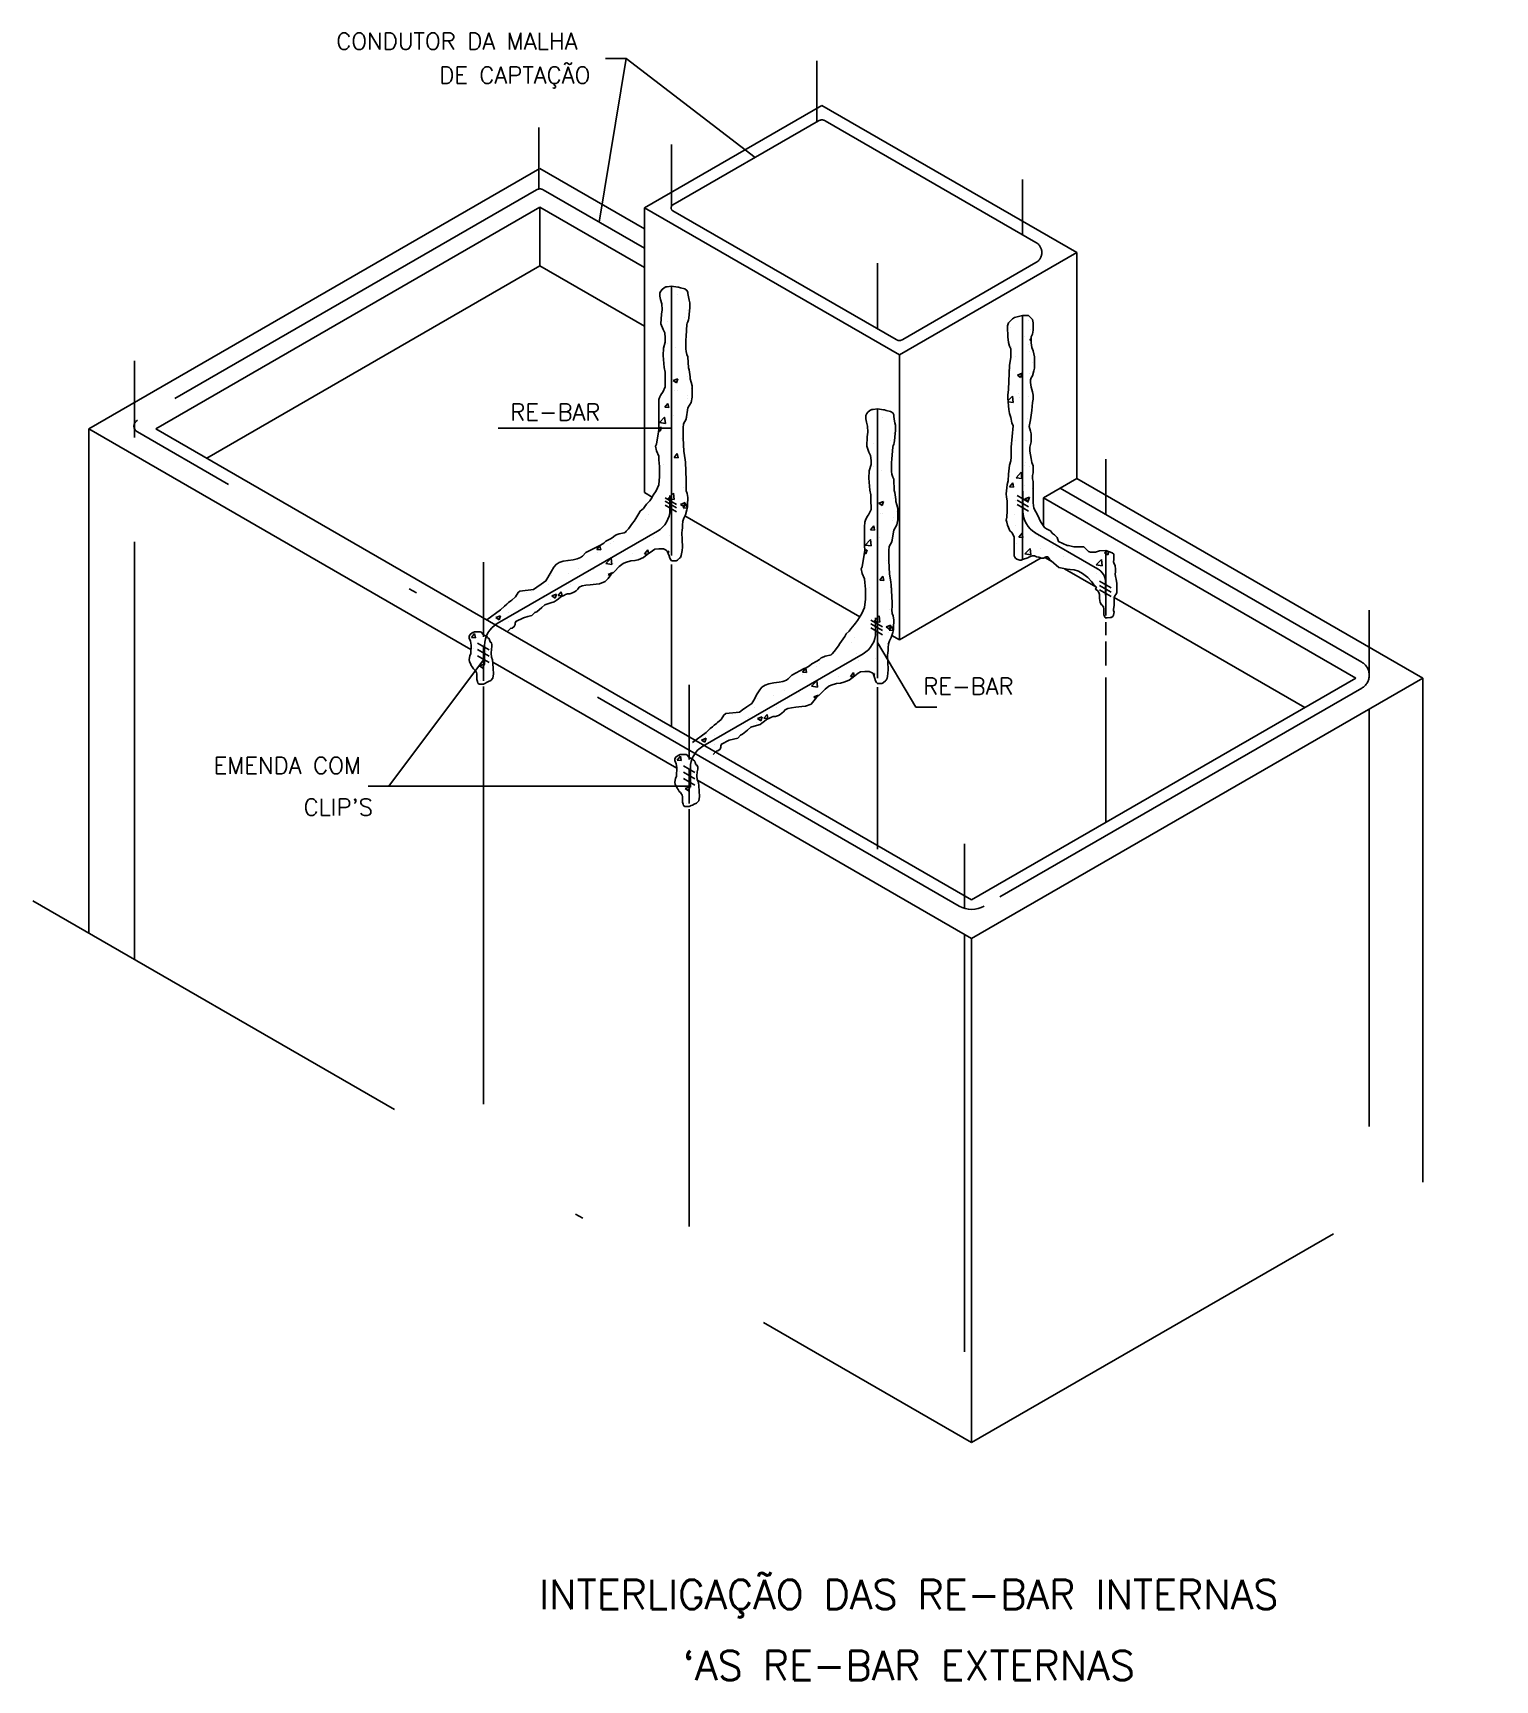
# Model space of a CAD drawing. Header units: millimetres. Extents: x -6410 to -6392.5, y -4430.6 to -4410.8.
import ezdxf
from ezdxf.enums import TextEntityAlignment as Align

# ---------------------------------------------------------------- set-up
doc = ezdxf.new("R2010")
doc.units = ezdxf.units.MM
doc.header["$LTSCALE"] = 10
doc.linetypes.add('DASHDOT', pattern=[1, 0.5, -0.25, 0, -0.25])
doc.linetypes.add('DASHED', pattern=[0.75, 0.5, -0.25])
doc.layers.add('Termotécnica', color=7, linetype='Continuous')
doc.styles.add('CL80', font='romans.shx', dxfattribs={"height": 10})
doc.styles.add('r140', font='romans.shx')

# ---------------------------------------------------------------- blocks, each defined once
blk = doc.blocks.new('*X1')
at = {"color": 0}
for p, q in [((2194.57, 2028.16), (2196.5, 2030.46)), ((2194.57, 2028.16), (2196.96, 2027.95)), ((2196.05, 2030.44), (2196.05, 2030.44)), ((2196.97, 2027.95), (2196.5, 2030.46)), ((2195.8, 2021.4), (2195.8, 2021.4)), ((2199.36, 2011.14), (2202.16, 2012.22)), ((2201.35, 2009.8), (2202.17, 2012.21)), ((2203.49, 2019.84), (2203.49, 2019.84)), ((2199.36, 2011.14), (2201.35, 2009.8)), ((2200.27, 2002.21), (2200.27, 2002.21))]:
    blk.add_line(p, q, dxfattribs=at)
blk = doc.blocks.new('*X2')
at = {"color": 0}
for p, q in [((2307.69, 2232.22), (2307.69, 2232.22)), ((2317.7, 2233.54), (2317.7, 2233.54)), ((2322.33, 2219.76), (2322.33, 2219.76)), ((2324.07, 2223.88), (2324.07, 2223.88)), ((2310.33, 2211.09), (2310.33, 2211.09)), ((2312.02, 2217.42), (2312.02, 2217.42)), ((2311.8, 2203.98), (2311.8, 2203.98)), ((2316.98, 2201.56), (2316.98, 2201.56)), ((2315.24, 2181.97), (2318.04, 2183.05)), ((2315.24, 2181.97), (2317.23, 2180.63)), ((2317.23, 2180.63), (2318.05, 2183.05)), ((2324.18, 2184.63), (2324.18, 2184.63)), ((2316.02, 2175.76), (2316.02, 2175.76)), ((2317.62, 2175.75), (2317.62, 2175.75)), ((2323.69, 2171.31), (2323.69, 2171.31)), ((2323.95, 2173.23), (2323.95, 2173.23)), ((2326.03, 2177.07), (2326.03, 2177.07)), ((2307.09, 2156.92), (2310.21, 2160.17)), ((2310.21, 2160.44), (2310.21, 2160.44)), ((2310.65, 2156.37), (2310.21, 2160.17)), ((2310.27, 2166.05), (2312.2, 2168.34)), ((2310.27, 2166.05), (2312.67, 2165.84)), ((2312.67, 2165.84), (2312.2, 2168.34)), ((2315.51, 2161.3), (2315.51, 2161.3)), ((2322.58, 2159.89), (2322.58, 2159.89)), ((2306.58, 2152.25), (2307.5, 2151.63)), ((2306.77, 2153.45), (2308.31, 2154.04)), ((2307.09, 2156.92), (2310.65, 2156.37)), ((2307.5, 2151.62), (2308.31, 2154.04)), ((2320.14, 2147.52), (2320.14, 2147.52)), ((2309.62, 2131.74), (2309.62, 2131.74)), ((2314.79, 2139.45), (2314.79, 2139.45)), ((2315.82, 2135.96), (2317.75, 2138.26)), ((2315.82, 2135.96), (2318.22, 2135.75)), ((2318.22, 2135.75), (2317.75, 2138.26)), ((2322.24, 2131.36), (2322.24, 2131.36)), ((2306.83, 2119.11), (2306.83, 2119.11)), ((2312.39, 2111.34), (2315.51, 2114.58)), ((2312.39, 2111.34), (2315.95, 2110.78)), ((2315.95, 2110.78), (2315.51, 2114.58)), ((2321.75, 2118.05), (2321.75, 2118.05)), ((2300.49, 2101.73), (2300.49, 2101.73)), ((2310.09, 2109.79), (2310.09, 2109.79)), ((2313.83, 2103.51), (2313.83, 2103.51)), ((2319.65, 2107.86), (2322.46, 2108.93)), ((2319.65, 2107.86), (2321.64, 2106.51)), ((2321.26, 2104.73), (2321.26, 2104.73)), ((2321.37, 2105.87), (2323.3, 2108.17)), ((2321.37, 2105.87), (2323.77, 2105.66)), ((2321.65, 2106.51), (2322.46, 2108.93)), ((2323.77, 2105.66), (2323.3, 2108.17)), ((2299.05, 2098.67), (2299.05, 2098.67)), ((2302.04, 2091.79), (2302.04, 2091.79)), ((2307.48, 2093.3), (2307.48, 2093.3)), ((2320.4, 2097.77), (2320.4, 2097.77)), ((2269.54, 2080.8), (2271.47, 2083.1)), ((2271.94, 2080.59), (2271.47, 2083.1)), ((2278.05, 2084.41), (2278.05, 2084.41)), ((2278.71, 2087.78), (2278.71, 2087.78)), ((2279.8, 2085.85), (2279.8, 2085.85)), ((2300, 2088.42), (2300, 2088.42)), ((2303.31, 2087.74), (2303.31, 2087.74)), ((2313.32, 2089.05), (2313.32, 2089.05)), ((2269.54, 2080.8), (2271.94, 2080.59)), ((2269.73, 2079.24), (2269.73, 2079.24)), ((2275.01, 2072.37), (2278.12, 2075.62)), ((2275.01, 2072.37), (2278.57, 2071.82)), ((2278.57, 2071.82), (2278.12, 2075.62)), ((2279.31, 2072.54), (2279.31, 2072.54)), ((2291.09, 2078.34), (2291.09, 2078.34)), ((2298.23, 2078.29), (2300.16, 2080.59)), ((2298.23, 2078.29), (2300.2, 2078.12)), ((2300.57, 2078.4), (2300.16, 2080.59)), ((2311.89, 2079.6), (2312.72, 2079.93)), ((2312.28, 2078.61), (2312.72, 2079.92)), ((2317.95, 2075.27), (2317.95, 2075.27)), ((2320.29, 2078.1), (2320.29, 2078.1)), ((2242.36, 2065.32), (2242.36, 2065.32)), ((2252.37, 2066.64), (2252.37, 2066.64)), ((2258.77, 2069.72), (2258.77, 2069.72)), ((2267.52, 2068.63), (2267.52, 2068.63)), ((2276.31, 2065.95), (2279.11, 2067.02)), ((2276.31, 2065.95), (2277.55, 2065.12)), ((2278.98, 2066.61), (2279.12, 2067.02)), ((2227.67, 2055.23), (2227.67, 2055.23)), ((2230.41, 2055.91), (2230.41, 2055.91)), ((2237.51, 2053.41), (2237.51, 2053.41)), ((2240.59, 2059.71), (2240.59, 2059.71)), ((2242.7, 2053.05), (2245.51, 2054.12)), ((2242.7, 2053.05), (2244.69, 2051.71)), ((2244.7, 2051.7), (2245.51, 2054.12)), ((2246.4, 2053.23), (2248.33, 2055.52)), ((2246.4, 2053.23), (2248.79, 2053.02)), ((2248.8, 2053.02), (2248.33, 2055.52)), ((2249.03, 2054.33), (2249.03, 2054.33)), ((2253.73, 2059.91), (2253.73, 2059.91)), ((2216.66, 2043.12), (2216.66, 2043.12)), ((2231.84, 2049.54), (2231.84, 2049.54)), ((2241.85, 2050.86), (2241.85, 2050.86)), ((2209.1, 2040.15), (2211.9, 2041.22)), ((2209.1, 2040.15), (2211.09, 2038.8)), ((2211.09, 2038.8), (2211.9, 2041.22)), ((2211.28, 2040.28), (2211.28, 2040.28)), ((2216.82, 2037.53), (2216.82, 2037.53))]:
    blk.add_line(p, q, dxfattribs=at)
blk = doc.blocks.new('*X3')
at = {"color": 0}
for p, q in [((2517.11, 2213.77), (2517.11, 2213.77)), ((2528.24, 2218.09), (2528.24, 2218.09)), ((2529.27, 2212.57), (2529.27, 2212.57)), ((2517.72, 2202.31), (2517.72, 2202.31)), ((2525.54, 2208.4), (2525.54, 2208.4)), ((2527.73, 2203.63), (2527.73, 2203.63)), ((2528.7, 2206.14), (2529.54, 2207.14)), ((2528.7, 2206.14), (2529.54, 2206.07)), ((2528.78, 2199.25), (2528.78, 2199.25)), ((2520.16, 2196.48), (2520.16, 2196.48)), ((2530.51, 2192.54), (2530.51, 2192.54)), ((2517.21, 2187.85), (2517.21, 2187.85)), ((2521.31, 2185.26), (2524.11, 2186.34)), ((2521.31, 2185.26), (2523.3, 2183.92)), ((2523.3, 2183.92), (2524.11, 2186.34)), ((2528.3, 2185.94), (2528.3, 2185.94)), ((2515.77, 2169.96), (2518.35, 2172.65)), ((2518.8, 2168.85), (2518.35, 2172.65)), ((2521.84, 2174.07), (2521.84, 2174.07)), ((2522.72, 2172.1), (2522.72, 2172.1)), ((2527.81, 2172.62), (2527.81, 2172.62)), ((2515.83, 2169.31), (2518.79, 2168.85)), ((2527.32, 2159.31), (2527.32, 2159.31)), ((2520.04, 2145.83), (2520.04, 2145.83)), ((2526.05, 2145.84), (2526.05, 2145.84)), ((2526.84, 2145.99), (2526.84, 2145.99)), ((2525.54, 2131.38), (2525.54, 2131.38)), ((2526.35, 2132.68), (2526.35, 2132.68)), ((2528.32, 2130.42), (2528.32, 2130.42)), ((2516.66, 2118.39), (2518.59, 2120.69)), ((2519.05, 2118.18), (2518.59, 2120.68)), ((2520.54, 2123.82), (2523.65, 2127.07)), ((2520.54, 2123.82), (2524.1, 2123.27)), ((2524.1, 2123.26), (2523.66, 2127.06)), ((2515.02, 2115.61), (2515.02, 2115.61)), ((2516.66, 2118.39), (2519.05, 2118.18)), ((2525.72, 2111.15), (2528.52, 2112.22)), ((2525.72, 2111.15), (2527.71, 2109.81)), ((2525.87, 2119.36), (2525.87, 2119.36)), ((2527.71, 2109.8), (2528.52, 2112.22)), ((2530.17, 2117.6), (2530.17, 2117.6)), ((2519.65, 2101.83), (2519.65, 2101.83)), ((2520.36, 2110.09), (2520.36, 2110.09)), ((2525.38, 2106.04), (2525.38, 2106.04)), ((2519.92, 2095.18), (2519.92, 2095.18)), ((2524.89, 2092.73), (2524.89, 2092.73)), ((2521.01, 2084.28), (2521.01, 2084.28)), ((2522.21, 2088.3), (2524.14, 2090.6)), ((2522.21, 2088.3), (2524.6, 2088.09)), ((2524.6, 2088.09), (2524.14, 2090.6)), ((2525.84, 2078.23), (2528.96, 2081.48)), ((2529.4, 2077.68), (2528.96, 2081.48)), ((2533.93, 2088.75), (2533.93, 2088.75)), ((2534.39, 2089.37), (2534.39, 2089.37)), ((2535.2, 2081.18), (2535.2, 2081.18)), ((2542.36, 2083.38), (2542.36, 2083.38)), ((2544.61, 2081.97), (2544.61, 2081.97)), ((2524.41, 2079.41), (2524.41, 2079.41)), ((2525.84, 2078.23), (2529.4, 2077.68)), ((2549.03, 2076.91), (2549.03, 2076.91)), ((2564.9, 2071.66), (2564.9, 2071.66)), ((2568.53, 2071.61), (2571.65, 2074.86)), ((2568.53, 2071.61), (2572.09, 2071.06)), ((2572.09, 2071.06), (2571.65, 2074.86)), ((2573.47, 2078.94), (2575.73, 2079.8)), ((2573.47, 2078.94), (2575.46, 2077.6)), ((2574.29, 2080.24), (2574.29, 2080.24)), ((2575.46, 2077.59), (2576.15, 2079.64)), ((2563.77, 2064.46), (2563.77, 2064.46)), ((2568.67, 2066.61), (2568.67, 2066.61)), ((2573.78, 2065.78), (2573.78, 2065.78)), ((2578.41, 2052), (2578.41, 2052))]:
    blk.add_line(p, q, dxfattribs=at)

msp = doc.modelspace()

# ---------------------------------------------------------------- linework, layer by layer
at = {"layer": 'Termotécnica', "color": 2}
for p, q in [((-6402.853, -4411.146), (-6403.176, -4413.107)), ((-6403.103, -4411.146), (-6402.853, -4411.146)), ((-6402.853, -4411.146), (-6401.312, -4412.333)), ((-6404.387, -4415.575), (-6402.311, -4415.575)), ((-6399.386, -4418.915), (-6399.847, -4418.142)), ((-6404.563, -4418.348), (-6405.694, -4419.863)), ((-6399.386, -4418.915), (-6399.136, -4418.915)), ((-6405.694, -4419.863), (-6405.944, -4419.863)), ((-6405.694, -4419.863), (-6402.1, -4419.863))]:
    msp.add_line(p, q, dxfattribs=at)
at = {"layer": 'Termotécnica', "color": 6}
for p, q in [((-6400.572, -4411.906), (-6400.572, -4411.174)), ((-6403.901, -4412.711), (-6403.901, -4411.974)), ((-6402.311, -4412.916), (-6402.311, -4412.177)), ((-6402.311, -4413.875), (-6402.311, -4416.122)), ((-6398.109, -4414.225), (-6398.109, -4416.676)), ((-6408.74, -4415.684), (-6408.74, -4414.768)), ((-6399.847, -4415.343), (-6399.847, -4417.591)), ((-6402.311, -4416.122), (-6402.311, -4416.696)), ((-6402.331, -4416.548), (-6402.331, -4416.379)), ((-6398.104, -4416.569), (-6398.104, -4416.327)), ((-6398.109, -4416.676), (-6398.109, -4417.146)), ((-6404.399, -4417.915), (-6402.481, -4416.807)), ((-6397.211, -4417.258), (-6397.959, -4416.826)), ((-6404.563, -4418.074), (-6404.563, -4417.179)), ((-6397.115, -4417.428), (-6397.115, -4417.573)), ((-6399.847, -4417.591), (-6399.847, -4418.164)), ((-6393.961, -4418.529), (-6393.961, -4417.754)), ((-6399.868, -4418.016), (-6399.868, -4417.847)), ((-6404.563, -4418.183), (-6404.563, -4418.6)), ((-6404.549, -4418.175), (-6404.549, -4418.406)), ((-6401.936, -4419.383), (-6400.018, -4418.275)), ((-6402.1, -4419.542), (-6402.1, -4418.647)), ((-6402.1, -4419.651), (-6402.1, -4420.068)), ((-6402.086, -4419.643), (-6402.086, -4419.874)), ((-6398.804, -4421.325), (-6398.804, -4420.55))]:
    msp.add_line(p, q, dxfattribs=at)
at = {"layer": 'Termotécnica', "color": 4}
for p, q in [((-6402.636, -4412.936), (-6400.511, -4411.709)), ((-6397.459, -4413.471), (-6400.511, -4411.709)), ((-6403.886, -4412.466), (-6409.286, -4415.584)), ((-6402.636, -4413.187), (-6403.886, -4412.466)), ((-6398.109, -4412.596), (-6398.109, -4413.257)), ((-6403.886, -4412.928), (-6408.486, -4415.584)), ((-6403.886, -4412.928), (-6403.886, -4413.632)), ((-6402.636, -4413.649), (-6403.886, -4412.928)), ((-6402.636, -4412.936), (-6399.584, -4414.698)), ((-6402.636, -4416.345), (-6402.636, -4412.936)), ((-6399.847, -4414.384), (-6399.847, -4413.6)), ((-6399.584, -4414.698), (-6397.459, -4413.471)), ((-6397.459, -4416.176), (-6397.459, -4413.471)), ((-6403.886, -4413.632), (-6407.876, -4415.935)), ((-6402.636, -4414.353), (-6403.886, -4413.632)), ((-6399.584, -4418.107), (-6399.584, -4414.698)), ((-6409.286, -4415.584), (-6409.286, -4421.622)), ((-6404.713, -4418.223), (-6409.286, -4415.584)), ((-6398.719, -4421.222), (-6408.486, -4415.584)), ((-6397.111, -4415.947), (-6397.111, -4416.608)), ((-6397.459, -4416.176), (-6397.859, -4416.407)), ((-6393.319, -4418.566), (-6397.459, -4416.176)), ((-6402.543, -4416.399), (-6402.636, -4416.345)), ((-6398.037, -4416.46), (-6398.175, -4416.38)), ((-6402.251, -4416.487), (-6402.389, -4416.407)), ((-6402.251, -4416.529), (-6402.389, -4416.449)), ((-6402.251, -4416.578), (-6402.389, -4416.498)), ((-6398.037, -4416.518), (-6398.175, -4416.438)), ((-6398.037, -4416.568), (-6398.175, -4416.488)), ((-6397.859, -4416.407), (-6397.859, -4416.746)), ((-6394.119, -4418.566), (-6397.859, -4416.407)), ((-6400.058, -4417.833), (-6402.152, -4416.625)), ((-6397.888, -4417.128), (-6399.584, -4418.107)), ((-6397.76, -4417.169), (-6397.841, -4417.121)), ((-6397.232, -4417.473), (-6397.606, -4417.257)), ((-6397.049, -4417.488), (-6397.187, -4417.408)), ((-6397.049, -4417.537), (-6397.187, -4417.457)), ((-6397.049, -4417.589), (-6397.187, -4417.509)), ((-6394.729, -4418.918), (-6397.011, -4417.601)), ((-6399.787, -4417.955), (-6399.926, -4417.875)), ((-6399.787, -4417.997), (-6399.926, -4417.917)), ((-6404.494, -4418.229), (-6404.633, -4418.149)), ((-6399.787, -4418.047), (-6399.926, -4417.967)), ((-6399.584, -4418.107), (-6399.675, -4418.055)), ((-6404.494, -4418.305), (-6404.633, -4418.225)), ((-6404.494, -4418.381), (-6404.633, -4418.301)), ((-6402.248, -4419.646), (-6404.451, -4418.375)), ((-6393.319, -4418.566), (-6398.719, -4421.684)), ((-6394.119, -4418.566), (-6398.719, -4421.222)), ((-6393.319, -4418.566), (-6393.319, -4424.605)), ((-6402.031, -4419.697), (-6402.169, -4419.617)), ((-6402.031, -4419.773), (-6402.169, -4419.693)), ((-6402.031, -4419.849), (-6402.169, -4419.769)), ((-6398.719, -4421.684), (-6402.002, -4419.789)), ((-6398.719, -4421.684), (-6398.719, -4427.722))]:
    msp.add_line(p, q, dxfattribs=at)
at = {"layer": 'Termotécnica', "color": 6, "linetype": 'DASHDOT'}
for p, q in [((-6402.296, -4412.901), (-6400.551, -4411.894)), ((-6397.949, -4413.35), (-6400.471, -4411.894)), ((-6403.926, -4412.72), (-6408.706, -4415.48)), ((-6402.636, -4413.418), (-6403.846, -4412.72)), ((-6402.296, -4412.971), (-6399.624, -4414.513)), ((-6399.544, -4414.513), (-6397.949, -4413.592)), ((-6394.049, -4418.376), (-6397.659, -4416.292)), ((-6394.049, -4418.688), (-6398.569, -4421.297))]:
    msp.add_line(p, q, dxfattribs=at)
at = {"layer": 'Termotécnica', "color": 4, "linetype": 'DASHDOT'}
msp.add_line((-6398.869, -4421.297), (-6408.706, -4415.618), dxfattribs=at)
at = {"layer": 'Termotécnica', "color": 6, "linetype": 'DASHED'}
for p, q in [((-6408.74, -4421.937), (-6408.74, -4415.898)), ((-6402.311, -4416.69), (-6402.311, -4417.099)), ((-6402.311, -4417.206), (-6402.311, -4419.149)), ((-6399.847, -4418.158), (-6399.847, -4418.567)), ((-6404.563, -4418.668), (-6404.563, -4424.348)), ((-6399.847, -4418.674), (-6399.847, -4420.617)), ((-6397.111, -4418.558), (-6397.111, -4420.293)), ((-6393.961, -4418.937), (-6393.961, -4424.923)), ((-6402.1, -4420.136), (-6402.1, -4425.816)), ((-6398.804, -4421.635), (-6398.804, -4427.673))]:
    msp.add_line(p, q, dxfattribs=at)
at = {"layer": 'Termotécnica', "color": 6, "linetype": 'Continuous'}
for p, q in [((-6397.111, -4417.038), (-6397.111, -4417.817)), ((-6397.111, -4417.897), (-6397.111, -4418.051)), ((-6397.111, -4418.128), (-6397.111, -4418.416))]:
    msp.add_line(p, q, dxfattribs=at)
at = {"layer": 'Termotécnica', "color": 1, "linetype": 'DASHDOT'}
for p, q in [((-6409.956, -4421.235), (-6398.719, -4427.722)), ((-6398.719, -4427.722), (-6392.453, -4424.105))]:
    msp.add_line(p, q, dxfattribs=at)
at = {"layer": 'Termotécnica', "color": 2}
for points in [[(-6402.311, -4413.875), (-6402.363, -4413.882), (-6402.378, -4413.882), (-6402.401, -4413.894), (-6402.424, -4413.913), (-6402.439, -4413.932), (-6402.45, -4413.955), (-6402.45, -4413.993), (-6402.443, -4414.034), (-6402.427, -4414.084), (-6402.424, -4414.156), (-6402.431, -4414.209), (-6402.439, -4414.323), (-6402.412, -4414.391), (-6402.393, -4414.433), (-6402.386, -4414.494), (-6402.386, -4414.543), (-6402.408, -4414.616), (-6402.412, -4414.703), (-6402.401, -4414.847), (-6402.389, -4414.904), (-6402.389, -4414.957), (-6402.386, -4415.079), (-6402.416, -4415.144), (-6402.431, -4415.163), (-6402.443, -4415.182), (-6402.45, -4415.197), (-6402.462, -4415.231), (-6402.465, -4415.288), (-6402.465, -4415.33), (-6402.465, -4415.36), (-6402.465, -4415.463), (-6402.465, -4415.516), (-6402.462, -4415.569), (-6402.465, -4415.592), (-6402.469, -4415.618), (-6402.492, -4415.767), (-6402.503, -4415.789), (-6402.492, -4415.846), (-6402.465, -4415.911), (-6402.462, -4415.953), (-6402.454, -4416.032), (-6402.454, -4416.101), (-6402.454, -4416.112), (-6402.454, -4416.131), (-6402.454, -4416.154), (-6402.465, -4416.253), (-6402.496, -4416.325), (-6402.53, -4416.378), (-6402.549, -4416.409), (-6402.572, -4416.443), (-6402.587, -4416.462), (-6402.61, -4416.485), (-6402.629, -4416.511), (-6402.648, -4416.538), (-6402.686, -4416.568), (-6402.701, -4416.598), (-6402.739, -4416.655), (-6402.758, -4416.686), (-6402.777, -4416.712), (-6402.826, -4416.781), (-6402.853, -4416.807), (-6402.864, -4416.819), (-6402.88, -4416.826), (-6402.918, -4416.834), (-6402.937, -4416.838), (-6402.952, -4416.845), (-6402.982, -4416.857), (-6403.005, -4416.876), (-6403.035, -4416.895), (-6403.096, -4416.929), (-6403.123, -4416.952), (-6403.161, -4416.975), (-6403.187, -4416.986), (-6403.336, -4417.062), (-6403.377, -4417.107), (-6403.4, -4417.123), (-6403.442, -4417.138), (-6403.488, -4417.149), (-6403.549, -4417.157), (-6403.609, -4417.168), (-6403.655, -4417.183), (-6403.693, -4417.206), (-6403.72, -4417.24), (-6403.75, -4417.286), (-6403.792, -4417.362), (-6403.815, -4417.404), (-6403.872, -4417.442), (-6403.925, -4417.48), (-6403.963, -4417.506), (-6404.126, -4417.525), (-6404.149, -4417.541), (-6404.179, -4417.594), (-6404.225, -4417.632), (-6404.236, -4417.643), (-6404.263, -4417.662), (-6404.282, -4417.681), (-6404.312, -4417.704), (-6404.358, -4417.749), (-6404.524, -4417.871)], [(-6402.311, -4413.875), (-6402.237, -4413.886), (-6402.226, -4413.886), (-6402.203, -4413.893), (-6402.154, -4413.905), (-6402.127, -4413.924), (-6402.116, -4413.946), (-6402.116, -4413.962), (-6402.108, -4414), (-6402.1, -4414.041), (-6402.093, -4414.072), (-6402.093, -4414.095), (-6402.093, -4414.129), (-6402.1, -4414.212), (-6402.104, -4414.258), (-6402.108, -4414.277), (-6402.116, -4414.3), (-6402.123, -4414.315), (-6402.127, -4414.334), (-6402.138, -4414.474), (-6402.142, -4414.52), (-6402.142, -4414.577), (-6402.142, -4414.626), (-6402.138, -4414.657), (-6402.127, -4414.691), (-6402.116, -4414.718), (-6402.108, -4414.85), (-6402.1, -4414.877), (-6402.089, -4414.961), (-6402.089, -4414.983), (-6402.078, -4415.025), (-6402.066, -4415.067), (-6402.066, -4415.139), (-6402.066, -4415.204), (-6402.078, -4415.265), (-6402.116, -4415.329), (-6402.138, -4415.466), (-6402.169, -4415.523), (-6402.173, -4415.572), (-6402.173, -4415.61), (-6402.173, -4415.694), (-6402.165, -4415.85), (-6402.15, -4415.952), (-6402.146, -4415.982), (-6402.135, -4416.195), (-6402.135, -4416.241), (-6402.138, -4416.283), (-6402.135, -4416.324), (-6402.123, -4416.355), (-6402.116, -4416.404), (-6402.116, -4416.438), (-6402.119, -4416.465), (-6402.119, -4416.522), (-6402.127, -4416.552), (-6402.146, -4416.613), (-6402.165, -4416.651), (-6402.176, -4416.689), (-6402.18, -4416.735), (-6402.18, -4416.769), (-6402.184, -4416.795), (-6402.188, -4416.826), (-6402.184, -4416.906), (-6402.18, -4417.001), (-6402.184, -4417.039), (-6402.192, -4417.08), (-6402.195, -4417.099), (-6402.203, -4417.122), (-6402.214, -4417.13), (-6402.241, -4417.156), (-6402.256, -4417.164), (-6402.291, -4417.164), (-6402.31, -4417.164), (-6402.321, -4417.152), (-6402.332, -4417.13), (-6402.34, -4417.103), (-6402.363, -4417.046), (-6402.374, -4417.035), (-6402.408, -4417.02), (-6402.462, -4417.02), (-6402.511, -4417.023), (-6402.541, -4417.042), (-6402.602, -4417.088), (-6402.648, -4417.122), (-6402.712, -4417.149), (-6402.75, -4417.16), (-6402.8, -4417.164), (-6402.864, -4417.183), (-6402.891, -4417.194), (-6402.937, -4417.232), (-6402.994, -4417.289), (-6403.039, -4417.331), (-6403.07, -4417.373), (-6403.104, -4417.411), (-6403.172, -4417.437), (-6403.214, -4417.441), (-6403.286, -4417.449), (-6403.339, -4417.456), (-6403.381, -4417.464), (-6403.415, -4417.479), (-6403.434, -4417.502), (-6403.453, -4417.521), (-6403.472, -4417.536), (-6403.495, -4417.548), (-6403.529, -4417.559), (-6403.556, -4417.559), (-6403.579, -4417.567), (-6403.594, -4417.574), (-6403.636, -4417.593), (-6403.663, -4417.616), (-6403.693, -4417.639), (-6403.716, -4417.654), (-6403.758, -4417.665), (-6403.826, -4417.688), (-6403.864, -4417.722), (-6403.925, -4417.772), (-6403.948, -4417.783), (-6403.982, -4417.817), (-6404.031, -4417.829), (-6404.084, -4417.844), (-6404.176, -4417.889), (-6404.183, -4417.908), (-6404.183, -4417.927), (-6404.195, -4417.95), (-6404.221, -4417.969), (-6404.24, -4417.973), (-6404.277, -4418.013)], [(-6398.109, -4414.225), (-6398.039, -4414.224), (-6398.007, -4414.256), (-6397.991, -4414.272), (-6397.983, -4414.312), (-6397.983, -4414.352), (-6397.983, -4414.401), (-6397.991, -4414.449), (-6398.007, -4414.481), (-6398.007, -4414.553), (-6397.999, -4414.609), (-6397.983, -4414.649), (-6397.967, -4414.721), (-6397.967, -4414.801), (-6397.967, -4414.857), (-6397.975, -4414.889), (-6397.991, -4414.946), (-6398.007, -4414.97), (-6398.015, -4414.994), (-6398.015, -4415.026), (-6398.007, -4415.082), (-6397.991, -4415.138), (-6397.983, -4415.178), (-6397.983, -4415.226), (-6397.991, -4415.266), (-6397.999, -4415.362), (-6398.015, -4415.474), (-6398.023, -4415.515), (-6398.031, -4415.555), (-6398.015, -4415.611), (-6398.007, -4415.643), (-6398.007, -4415.699), (-6398.007, -4415.739), (-6398.015, -4415.771), (-6398.023, -4415.803), (-6398.023, -4415.851), (-6398.007, -4415.939), (-6397.999, -4415.987), (-6397.983, -4416.027), (-6397.983, -4416.076), (-6397.983, -4416.108), (-6397.991, -4416.14), (-6397.991, -4416.18), (-6397.983, -4416.212), (-6397.983, -4416.3), (-6397.983, -4416.34), (-6397.983, -4416.372), (-6397.983, -4416.436), (-6397.983, -4416.468), (-6397.975, -4416.532), (-6397.927, -4416.621), (-6397.895, -4416.693), (-6397.863, -4416.741), (-6397.847, -4416.765), (-6397.823, -4416.781), (-6397.775, -4416.805), (-6397.751, -4416.837), (-6397.727, -4416.853), (-6397.695, -4416.885), (-6397.679, -4416.933), (-6397.574, -4416.981), (-6397.558, -4416.981), (-6397.494, -4416.997), (-6397.454, -4416.997), (-6397.374, -4416.997), (-6397.342, -4417.029), (-6397.318, -4417.053), (-6397.294, -4417.061), (-6397.238, -4417.061), (-6397.189, -4417.045), (-6397.111, -4417.038), (-6397.036, -4417.067), (-6397.017, -4417.082), (-6397.017, -4417.107), (-6397.017, -4417.126), (-6397.017, -4417.147), (-6397.02, -4417.175), (-6397.014, -4417.2), (-6397.002, -4417.219), (-6396.995, -4417.265), (-6396.995, -4417.281), (-6396.998, -4417.293), (-6397.002, -4417.321), (-6396.998, -4417.352), (-6396.989, -4417.383), (-6396.98, -4417.433), (-6396.98, -4417.48), (-6396.98, -4417.52), (-6396.98, -4417.545), (-6396.992, -4417.567), (-6397.005, -4417.582), (-6397.011, -4417.601), (-6397.014, -4417.62), (-6397.011, -4417.675), (-6397.014, -4417.694), (-6397.02, -4417.747), (-6397.02, -4417.762), (-6397.011, -4417.775), (-6397.02, -4417.815), (-6397.03, -4417.828), (-6397.048, -4417.84), (-6397.061, -4417.843), (-6397.095, -4417.846), (-6397.101, -4417.846), (-6397.11, -4417.846), (-6397.117, -4417.846), (-6397.12, -4417.843), (-6397.126, -4417.837), (-6397.129, -4417.825), (-6397.135, -4417.809), (-6397.135, -4417.784), (-6397.135, -4417.762), (-6397.135, -4417.741), (-6397.141, -4417.713), (-6397.16, -4417.691), (-6397.163, -4417.688), (-6397.179, -4417.66), (-6397.188, -4417.613), (-6397.188, -4417.567), (-6397.197, -4417.542), (-6397.21, -4417.523), (-6397.238, -4417.501), (-6397.225, -4417.48), (-6397.238, -4417.467), (-6397.26, -4417.442), (-6397.284, -4417.411), (-6397.328, -4417.362), (-6397.39, -4417.315), (-6397.44, -4417.287), (-6397.493, -4417.272), (-6397.539, -4417.265), (-6397.577, -4417.262), (-6397.614, -4417.256), (-6397.676, -4417.241), (-6397.766, -4417.163), (-6397.785, -4417.141), (-6397.807, -4417.116), (-6397.825, -4417.116), (-6397.838, -4417.119), (-6397.856, -4417.129), (-6397.875, -4417.129), (-6397.884, -4417.129), (-6397.915, -4417.119), (-6397.943, -4417.116), (-6397.968, -4417.104), (-6397.993, -4417.101), (-6398.033, -4417.119), (-6398.046, -4417.126), (-6398.109, -4417.146), (-6398.127, -4417.154), (-6398.142, -4417.154), (-6398.176, -4417.144), (-6398.192, -4417.132), (-6398.201, -4417.119), (-6398.208, -4417.101), (-6398.208, -4417.073), (-6398.208, -4416.989), (-6398.208, -4416.908), (-6398.208, -4416.877), (-6398.22, -4416.855), (-6398.229, -4416.837), (-6398.242, -4416.821), (-6398.26, -4416.802), (-6398.279, -4416.765), (-6398.291, -4416.737), (-6398.298, -4416.7), (-6398.304, -4416.675), (-6398.298, -4416.641), (-6398.295, -4416.566), (-6398.295, -4416.486), (-6398.295, -4416.445), (-6398.301, -4416.399), (-6398.304, -4416.361), (-6398.298, -4416.29), (-6398.295, -4416.249), (-6398.282, -4416.203), (-6398.276, -4416.125), (-6398.267, -4416.016), (-6398.251, -4415.964), (-6398.245, -4415.923), (-6398.245, -4415.802), (-6398.223, -4415.547), (-6398.239, -4415.51), (-6398.251, -4415.445), (-6398.264, -4415.398), (-6398.273, -4415.352), (-6398.285, -4415.215), (-6398.285, -4415.178), (-6398.276, -4415.112), (-6398.267, -4414.82), (-6398.251, -4414.727), (-6398.251, -4414.702), (-6398.251, -4414.665), (-6398.251, -4414.625), (-6398.264, -4414.591), (-6398.276, -4414.55), (-6398.282, -4414.513), (-6398.285, -4414.485), (-6398.285, -4414.445), (-6398.288, -4414.398), (-6398.288, -4414.348), (-6398.276, -4414.314), (-6398.229, -4414.264), (-6398.204, -4414.249), (-6398.109, -4414.225)], [(-6399.847, -4415.343), (-6399.899, -4415.35), (-6399.915, -4415.35), (-6399.937, -4415.362), (-6399.96, -4415.381), (-6399.975, -4415.4), (-6399.987, -4415.423), (-6399.987, -4415.461), (-6399.979, -4415.502), (-6399.964, -4415.552), (-6399.96, -4415.624), (-6399.968, -4415.677), (-6399.975, -4415.791), (-6399.949, -4415.86), (-6399.93, -4415.901), (-6399.922, -4415.962), (-6399.922, -4416.011), (-6399.945, -4416.084), (-6399.949, -4416.171), (-6399.937, -4416.315), (-6399.926, -4416.372), (-6399.926, -4416.426), (-6399.922, -4416.547), (-6399.953, -4416.612), (-6399.968, -4416.631), (-6399.979, -4416.65), (-6399.987, -4416.665), (-6399.998, -4416.699), (-6400.002, -4416.756), (-6400.002, -4416.798), (-6400.002, -4416.828), (-6400.002, -4416.931), (-6400.002, -4416.984), (-6399.998, -4417.037), (-6400.002, -4417.06), (-6400.006, -4417.086), (-6400.029, -4417.235), (-6400.04, -4417.257), (-6400.029, -4417.314), (-6400.002, -4417.379), (-6399.998, -4417.421), (-6399.991, -4417.501), (-6399.991, -4417.569), (-6399.991, -4417.58), (-6399.991, -4417.599), (-6399.991, -4417.622), (-6400.002, -4417.721), (-6400.032, -4417.793), (-6400.067, -4417.846), (-6400.086, -4417.877), (-6400.108, -4417.911), (-6400.124, -4417.93), (-6400.146, -4417.953), (-6400.165, -4417.979), (-6400.184, -4418.006), (-6400.222, -4418.036), (-6400.238, -4418.067), (-6400.276, -4418.124), (-6400.295, -4418.154), (-6400.314, -4418.181), (-6400.363, -4418.249), (-6400.39, -4418.275), (-6400.401, -4418.287), (-6400.416, -4418.294), (-6400.454, -4418.302), (-6400.473, -4418.306), (-6400.488, -4418.313), (-6400.519, -4418.325), (-6400.542, -4418.344), (-6400.572, -4418.363), (-6400.633, -4418.397), (-6400.66, -4418.42), (-6400.698, -4418.443), (-6400.724, -4418.454), (-6400.872, -4418.53), (-6400.914, -4418.576), (-6400.937, -4418.591), (-6400.979, -4418.606), (-6401.024, -4418.617), (-6401.085, -4418.625), (-6401.146, -4418.636), (-6401.192, -4418.652), (-6401.23, -4418.674), (-6401.256, -4418.709), (-6401.287, -4418.754), (-6401.328, -4418.83), (-6401.351, -4418.872), (-6401.408, -4418.91), (-6401.461, -4418.948), (-6401.499, -4418.974), (-6401.663, -4418.993), (-6401.686, -4419.009), (-6401.716, -4419.062), (-6401.762, -4419.1), (-6401.773, -4419.111), (-6401.8, -4419.13), (-6401.819, -4419.149), (-6401.849, -4419.172), (-6401.895, -4419.218), (-6402.06, -4419.339)], [(-6399.847, -4415.343), (-6399.774, -4415.354), (-6399.763, -4415.354), (-6399.74, -4415.361), (-6399.69, -4415.373), (-6399.664, -4415.392), (-6399.652, -4415.414), (-6399.652, -4415.43), (-6399.645, -4415.468), (-6399.637, -4415.509), (-6399.63, -4415.54), (-6399.63, -4415.563), (-6399.63, -4415.597), (-6399.637, -4415.68), (-6399.641, -4415.726), (-6399.645, -4415.745), (-6399.652, -4415.768), (-6399.66, -4415.783), (-6399.664, -4415.802), (-6399.675, -4415.942), (-6399.679, -4415.988), (-6399.679, -4416.045), (-6399.679, -4416.094), (-6399.675, -4416.125), (-6399.664, -4416.159), (-6399.652, -4416.186), (-6399.645, -4416.319), (-6399.637, -4416.345), (-6399.626, -4416.429), (-6399.626, -4416.452), (-6399.614, -4416.493), (-6399.603, -4416.535), (-6399.603, -4416.607), (-6399.603, -4416.672), (-6399.614, -4416.733), (-6399.652, -4416.797), (-6399.675, -4416.934), (-6399.706, -4416.991), (-6399.709, -4417.04), (-6399.709, -4417.078), (-6399.709, -4417.162), (-6399.702, -4417.318), (-6399.687, -4417.42), (-6399.683, -4417.451), (-6399.671, -4417.663), (-6399.671, -4417.709), (-6399.675, -4417.751), (-6399.671, -4417.792), (-6399.66, -4417.823), (-6399.652, -4417.872), (-6399.652, -4417.906), (-6399.656, -4417.933), (-6399.656, -4417.99), (-6399.664, -4418.02), (-6399.683, -4418.081), (-6399.702, -4418.119), (-6399.713, -4418.157), (-6399.717, -4418.203), (-6399.717, -4418.237), (-6399.721, -4418.263), (-6399.725, -4418.294), (-6399.721, -4418.374), (-6399.717, -4418.469), (-6399.721, -4418.507), (-6399.728, -4418.548), (-6399.732, -4418.567), (-6399.74, -4418.59), (-6399.751, -4418.598), (-6399.778, -4418.624), (-6399.793, -4418.632), (-6399.827, -4418.632), (-6399.846, -4418.632), (-6399.858, -4418.621), (-6399.869, -4418.598), (-6399.877, -4418.571), (-6399.899, -4418.514), (-6399.911, -4418.503), (-6399.945, -4418.488), (-6399.998, -4418.488), (-6400.048, -4418.491), (-6400.078, -4418.51), (-6400.139, -4418.556), (-6400.184, -4418.59), (-6400.249, -4418.617), (-6400.287, -4418.628), (-6400.336, -4418.632), (-6400.401, -4418.651), (-6400.428, -4418.662), (-6400.473, -4418.7), (-6400.53, -4418.757), (-6400.576, -4418.799), (-6400.606, -4418.841), (-6400.641, -4418.879), (-6400.709, -4418.905), (-6400.751, -4418.909), (-6400.823, -4418.917), (-6400.876, -4418.924), (-6400.918, -4418.932), (-6400.952, -4418.947), (-6400.971, -4418.97), (-6400.99, -4418.989), (-6401.009, -4419.004), (-6401.032, -4419.016), (-6401.066, -4419.027), (-6401.093, -4419.027), (-6401.116, -4419.035), (-6401.131, -4419.042), (-6401.173, -4419.061), (-6401.199, -4419.084), (-6401.23, -4419.107), (-6401.252, -4419.122), (-6401.294, -4419.133), (-6401.363, -4419.156), (-6401.401, -4419.19), (-6401.461, -4419.24), (-6401.484, -4419.251), (-6401.518, -4419.285), (-6401.568, -4419.297), (-6401.621, -4419.312), (-6401.712, -4419.358), (-6401.72, -4419.377), (-6401.72, -4419.395), (-6401.731, -4419.418), (-6401.758, -4419.437), (-6401.777, -4419.441), (-6401.814, -4419.481)], [(-6404.563, -4418.049), (-6404.518, -4418.072), (-6404.514, -4418.079), (-6404.495, -4418.095), (-6404.491, -4418.11), (-6404.483, -4418.133), (-6404.483, -4418.133), (-6404.468, -4418.144), (-6404.461, -4418.167), (-6404.461, -4418.19), (-6404.468, -4418.22), (-6404.472, -4418.269), (-6404.468, -4418.315), (-6404.453, -4418.349), (-6404.449, -4418.391), (-6404.445, -4418.452), (-6404.442, -4418.516), (-6404.449, -4418.569), (-6404.476, -4418.596), (-6404.502, -4418.607), (-6404.525, -4418.619), (-6404.54, -4418.626), (-6404.563, -4418.638), (-6404.609, -4418.638), (-6404.616, -4418.638), (-6404.632, -4418.626), (-6404.635, -4418.607), (-6404.643, -4418.585), (-6404.643, -4418.554), (-6404.643, -4418.516), (-6404.647, -4418.501), (-6404.666, -4418.471), (-6404.681, -4418.455), (-6404.696, -4418.433), (-6404.708, -4418.417), (-6404.719, -4418.391), (-6404.73, -4418.372), (-6404.734, -4418.345), (-6404.727, -4418.3), (-6404.715, -4418.273), (-6404.711, -4418.171), (-6404.719, -4418.125), (-6404.734, -4418.087), (-6404.734, -4418.064), (-6404.723, -4418.045), (-6404.696, -4418.026), (-6404.67, -4418.015), (-6404.651, -4418.015), (-6404.601, -4418.015), (-6404.59, -4418.019), (-6404.563, -4418.049)], [(-6402.1, -4419.517), (-6402.054, -4419.54), (-6402.051, -4419.547), (-6402.032, -4419.563), (-6402.028, -4419.578), (-6402.02, -4419.601), (-6402.02, -4419.601), (-6402.005, -4419.612), (-6401.997, -4419.635), (-6401.997, -4419.658), (-6402.005, -4419.688), (-6402.009, -4419.737), (-6402.005, -4419.783), (-6401.99, -4419.817), (-6401.986, -4419.859), (-6401.982, -4419.92), (-6401.978, -4419.984), (-6401.986, -4420.037), (-6402.013, -4420.064), (-6402.039, -4420.075), (-6402.062, -4420.087), (-6402.077, -4420.094), (-6402.1, -4420.106), (-6402.146, -4420.106), (-6402.153, -4420.106), (-6402.168, -4420.094), (-6402.172, -4420.075), (-6402.18, -4420.053), (-6402.18, -4420.022), (-6402.18, -4419.984), (-6402.184, -4419.969), (-6402.203, -4419.939), (-6402.218, -4419.924), (-6402.233, -4419.901), (-6402.244, -4419.886), (-6402.256, -4419.859), (-6402.267, -4419.84), (-6402.271, -4419.813), (-6402.263, -4419.768), (-6402.252, -4419.741), (-6402.248, -4419.639), (-6402.256, -4419.593), (-6402.271, -4419.555), (-6402.271, -4419.532), (-6402.26, -4419.513), (-6402.233, -4419.494), (-6402.206, -4419.483), (-6402.187, -4419.483), (-6402.138, -4419.483), (-6402.127, -4419.487), (-6402.1, -4419.517)]]:
    msp.add_lwpolyline(points, dxfattribs=at)
at = {"layer": 'Termotécnica', "color": 6, "linetype": 'DASHDOT'}
for centre, radius, start, end in [((-6400.511, -4411.963), 0.08, 60, 120), ((-6403.886, -4412.789), 0.08, 60, 120), ((-6402.276, -4412.936), 0.04, 120, 240), ((-6398.019, -4413.471), 0.14, 300, 60), ((-6399.584, -4414.444), 0.08, 240, 300), ((-6394.139, -4418.532), 0.18, 300, 60)]:
    msp.add_arc(centre, radius, start, end, dxfattribs=at)
at = {"layer": 'Termotécnica', "color": 4}
msp.add_arc((-6408.666, -4415.549), 0.08, 120, 240, dxfattribs=at)
at = {"layer": 'Termotécnica', "color": 6}
for centre, radius, start, end in [((-6402.631, -4416.548), 0.3, 300, 0), ((-6397.804, -4416.569), 0.3, 180, 240), ((-6397.315, -4417.428), 0.2, 0, 60), ((-6404.249, -4418.175), 0.3, 120, 180), ((-6400.168, -4418.016), 0.3, 300, 0), ((-6401.786, -4419.643), 0.3, 120, 180), ((-6398.719, -4421.037), 0.3, 240, 300)]:
    msp.add_arc(centre, radius, start, end, dxfattribs=at)

# ---------------------------------------------------------------- block references
at = {"layer": 'Termotécnica', "color": 1, "xscale": 0.02000000000002729, "yscale": 0.01999999999998181, "zscale": 0.02}
for name, p in [('*X2', (-6448.598, -4458.644)), ('*X3', (-6448.598, -4458.644)), ('*X2', (-6446.135, -4460.112)), ('*X1', (-6448.598, -4458.644)), ('*X1', (-6446.135, -4460.112))]:
    msp.add_blockref(name, p, dxfattribs=at)

# ---------------------------------------------------------------- texts
at = {"layer": 'Termotécnica', "color": 3, "style": 'CL80'}
for s, p in [('CONDUTOR DA MALHA', (-6406.325, -4411.041)), ('DE CAPTAÇÃO', (-6405.092, -4411.447)), ('RE-BAR', (-6404.242, -4415.482)), ('RE-BAR', (-6399.297, -4418.765)), ('EMENDA COM ', (-6407.793, -4419.714)), ("CLIP'S", (-6406.716, -4420.213))]:
    msp.add_text(s, height=0.2, dxfattribs=at).set_placement(p)
at = {"layer": 'Termotécnica', "color": 5, "style": 'r140'}
for s, p in [('INTERLIGAÇÃO DAS RE-BAR INTERNAS', (-6399.472, -4429.82)), ('`AS RE-BAR EXTERNAS', (-6399.472, -4430.67))]:
    msp.add_text(s, height=0.35, dxfattribs=at).set_placement(p, align=Align.BOTTOM_CENTER)

doc.saveas('drawing.dxf')
